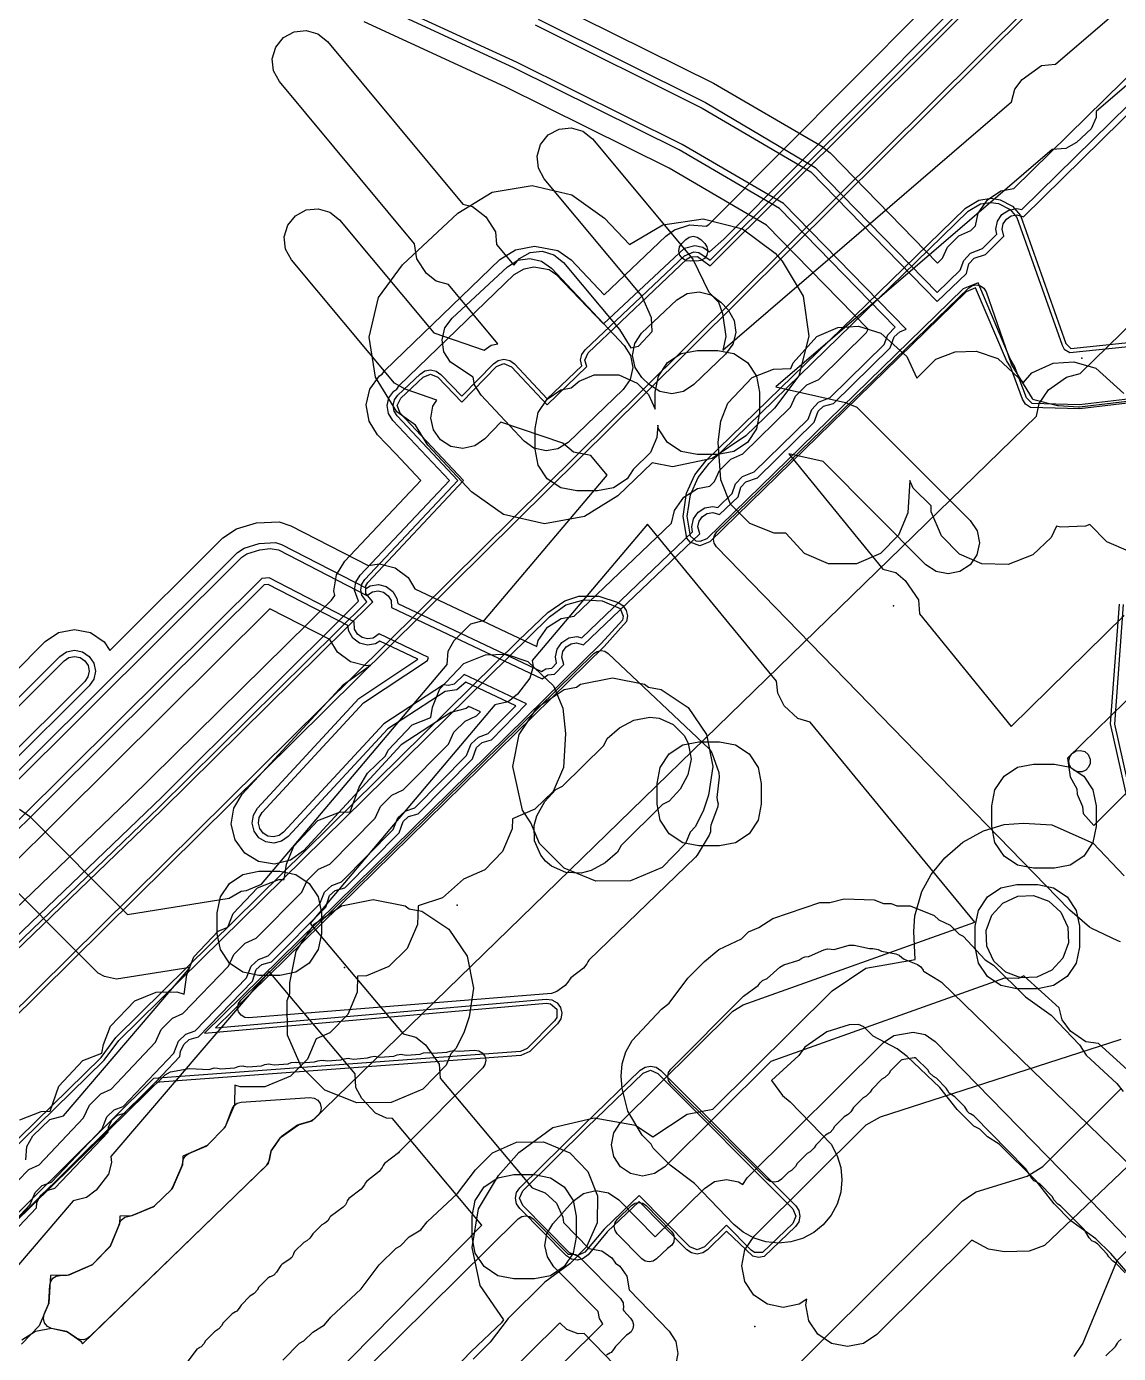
# Model space of a CAD drawing. Header units: metres. Extents: x -2677 to -840, y 169 to 1487.
# Drawn here: x -2473.7 to -2421.4, y 639 to 702.7 of the extents above; entities that cross this region are included whole.
import ezdxf

# ---------------------------------------------------------------- set-up
doc = ezdxf.new("R2010")
doc.units = ezdxf.units.M
for name, color, linetype in [('AI_GREENING_ALLOWED_ZONE', 4, 'Continuous'), ('AI_GREENING_EXCLUSIONS', 1, 'Continuous'), ('AI_GREENING_LAWN', 82, 'Continuous'), ('AI_GREENING_REJECTED', 6, 'Continuous')]:
    doc.layers.add(name, color=color, linetype=linetype)

msp = doc.modelspace()

# ---------------------------------------------------------------- linework, layer by layer
at = {"layer": 'AI_GREENING_ALLOWED_ZONE'}
for points in [[(-2423.506, 667.044), (-2423.639, 667.165), (-2423.721, 667.325), (-2423.741, 667.505), (-2423.696, 667.679), (-2423.592, 667.826), (-2423.571, 667.847), (-2423.392, 667.959), (-2423.183, 667.988), (-2422.98, 667.927), (-2422.821, 667.789), (-2422.733, 667.597), (-2422.724, 667.558), (-2422.72, 667.364), (-2422.79, 667.183), (-2422.924, 667.042), (-2423.101, 666.963), (-2423.294, 666.957), (-2423.476, 667.025), (-2423.506, 667.044)], [(-2472.541, 640.246), (-2472.738, 640.338), (-2472.878, 640.504), (-2472.934, 640.714), (-2472.895, 640.928), (-2472.694, 641.408), (-2472.675, 641.49), (-2472.627, 642.316), (-2472.582, 642.496), (-2472.475, 642.648), (-2472.319, 642.749), (-2472.138, 642.787), (-2471.793, 642.794), (-2471.7, 642.814), (-2470.639, 643.274), (-2470.56, 643.328), (-2469.772, 644.136), (-2469.721, 644.214), (-2469.303, 645.213), (-2469.295, 645.246), (-2469.202, 645.444), (-2469.034, 645.583), (-2468.822, 645.637), (-2468.76, 645.638), (-2468.672, 645.658), (-2467.675, 646.075), (-2467.597, 646.126), (-2466.789, 646.914), (-2466.735, 646.993), (-2466.274, 648.056), (-2466.254, 648.145), (-2466.252, 648.199), (-2466.21, 648.381), (-2466.105, 648.534), (-2465.95, 648.639), (-2465.124, 648.995), (-2465.045, 649.049), (-2464.259, 649.855), (-2464.206, 649.938), (-2463.883, 650.776), (-2463.783, 650.935), (-2463.633, 651.047), (-2463.451, 651.095), (-2460.145, 651.327), (-2459.945, 651.301), (-2459.772, 651.197), (-2459.654, 651.033), (-2459.61, 650.837), (-2459.647, 650.638), (-2459.76, 650.471), (-2459.943, 650.292), (-2460.158, 650.168), (-2460.661, 650.027), (-2460.737, 649.991), (-2461.53, 649.434), (-2461.592, 649.372), (-2461.982, 648.806), (-2462.02, 648.718), (-2462.108, 648.307), (-2462.249, 648.053), (-2470.715, 639.832), (-2470.857, 639.735), (-2471.023, 639.692), (-2471.193, 639.708), (-2471.349, 639.78), (-2471.739, 640.052), (-2471.827, 640.09), (-2472.541, 640.246)]]:
    msp.add_lwpolyline(points, close=True, dxfattribs=at)
at = {"layer": 'AI_GREENING_EXCLUSIONS'}
for points in [[(-2323.438, 805.27), (-2444.303, 685.169), (-2479.305, 650.527), (-2479.63, 650.389), (-2490.819, 639.404), (-2503.252, 627.125), (-2507.692, 622.565), (-2528.797, 601.98), (-2530.636, 599.978), (-2532.108, 598.239), (-2532.793, 597.301), (-2534.473, 594.125), (-2535.376, 591.915)], [(-2323.297, 805.128), (-2444.162, 685.027), (-2479.164, 650.385), (-2479.529, 650.209), (-2490.678, 639.262), (-2503.11, 626.984), (-2507.552, 622.422), (-2528.654, 601.84), (-2530.486, 599.846), (-2531.951, 598.115), (-2532.623, 597.195), (-2534.292, 594.04), (-2535.187, 591.848)], [(-2480.454, 652.405), (-2467.247, 665.118), (-2457.133, 675.122), (-2457.469, 675.513), (-2457.474, 675.887), (-2457.372, 676.048), (-2452.776, 680.942), (-2455.82, 684.174), (-2455.956, 684.537), (-2455.792, 684.888), (-2454.72, 685.907), (-2454.364, 686.047), (-2454.013, 685.895), (-2452.864, 684.707), (-2451.204, 686.408), (-2450.841, 686.559), (-2450.481, 686.401), (-2448.771, 684.574), (-2446.858, 686.413), (-2446.963, 686.723), (-2446.806, 687.072), (-2442.047, 691.584), (-2441.898, 691.681), (-2441.547, 691.696), (-2440.941, 691.25), (-2394.458, 737.566)], [(-2480.45, 652.687), (-2467.387, 665.261), (-2457.416, 675.123), (-2457.654, 675.436), (-2457.708, 675.697), (-2457.66, 675.96), (-2457.518, 676.185), (-2453.051, 680.941), (-2455.966, 684.037), (-2456.112, 684.272), (-2456.156, 684.545), (-2456.09, 684.813), (-2455.926, 685.036), (-2454.859, 686.051), (-2454.629, 686.199), (-2454.36, 686.247), (-2454.094, 686.189), (-2453.869, 686.034), (-2452.864, 684.994), (-2451.347, 686.548), (-2451.114, 686.706), (-2450.839, 686.759), (-2450.564, 686.7), (-2450.335, 686.537), (-2448.764, 684.858), (-2447.111, 686.447), (-2447.163, 686.729), (-2447.102, 686.995), (-2446.943, 687.217), (-2442.185, 691.729), (-2441.732, 691.92), (-2441.485, 691.886), (-2440.955, 691.519), (-2394.599, 737.708)], [(-2480.183, 654.698), (-2468.83, 665.608), (-2459.118, 675.198), (-2458.957, 675.428), (-2459.007, 675.643), (-2458.879, 676.413), (-2458.466, 677.075), (-2454.835, 680.94), (-2456.049, 682.229), (-2456.901, 683.134), (-2457.314, 683.795), (-2457.443, 684.565), (-2457.268, 685.325), (-2456.815, 685.961), (-2456.677, 686.047), (-2456.562, 686.213), (-2451.043, 691.543), (-2450.294, 692.012), (-2449.37, 692.195), (-2448.26, 691.986), (-2447.622, 691.537), (-2446.032, 689.845), (-2443.08, 692.672), (-2442.665, 692.974), (-2441.921, 693.209), (-2441.147, 693.142), (-2441.005, 693.236), (-2420.376, 713.977)], [(-2480.227, 653.317), (-2467.254, 665.744), (-2457.816, 675.15), (-2458.008, 675.675), (-2457.943, 676.06), (-2457.737, 676.391), (-2453.457, 680.935), (-2456.172, 683.819), (-2456.379, 684.15), (-2456.444, 684.535), (-2456.356, 684.915), (-2456.13, 685.233), (-2455.986, 685.323), (-2455.868, 685.493), (-2450.349, 690.823), (-2449.874, 691.104), (-2449.411, 691.196), (-2448.665, 691.072), (-2448.346, 690.848), (-2446.069, 688.457), (-2442.184, 692.098), (-2441.677, 692.221), (-2441.296, 692.135), (-2440.977, 691.921), (-2440.298, 692.529), (-2419.667, 713.272)], [(-2474.089, 665.159), (-2473.603, 664.833), (-2468.907, 660.113), (-2464.016, 660.899), (-2463.441, 661.233), (-2463.195, 661.254), (-2462.478, 661.561), (-2453.566, 672.115), (-2453.515, 672.749), (-2453.232, 673.261), (-2452.427, 674.063), (-2451.777, 674.235), (-2445.895, 681.199), (-2446.665, 682.135), (-2447.51, 682.3), (-2448.019, 682.727), (-2450.987, 683.745), (-2451.765, 682.933), (-2452.245, 682.598), (-2452.816, 682.471), (-2453.393, 682.573), (-2453.886, 682.888), (-2454.221, 683.368), (-2454.348, 683.939), (-2454.246, 684.516), (-2454.064, 684.8), (-2455.579, 685.319), (-2456.085, 685.613), (-2461.04, 691.533), (-2461.32, 692.047), (-2461.381, 692.629), (-2461.216, 693.19), (-2460.848, 693.645), (-2460.334, 693.925), (-2459.752, 693.987), (-2459.19, 693.821), (-2458.735, 693.453), (-2454.209, 688.021), (-2451.793, 687.192), (-2451.449, 687.432), (-2451.131, 687.503), (-2453.497, 690.342), (-2454.092, 690.504), (-2454.548, 690.872), (-2455.018, 691.576), (-2455.129, 692.302), (-2461.614, 700.085), (-2461.894, 700.599), (-2461.955, 701.181), (-2461.79, 701.742), (-2461.422, 702.197), (-2460.908, 702.477), (-2460.326, 702.539), (-2459.764, 702.373), (-2459.309, 702.005), (-2452.81, 694.204), (-2452.347, 694.09), (-2451.71, 693.604), (-2451.252, 692.877), (-2451.198, 692.27), (-2450.365, 691.27), (-2450.098, 691.6), (-2449.584, 691.88), (-2449.002, 691.942), (-2448.44, 691.776), (-2447.985, 691.408), (-2445.296, 688.181), (-2444.748, 687.313), (-2444.39, 687.383), (-2443.723, 688.085), (-2443.76, 688.755), (-2444.225, 689.8), (-2448.904, 695.417), (-2449.184, 695.931), (-2449.246, 696.513), (-2449.08, 697.075), (-2448.712, 697.53), (-2448.198, 697.809), (-2447.616, 697.871), (-2447.055, 697.705), (-2446.599, 697.337), (-2441.786, 691.561), (-2441.018, 689.974), (-2440.548, 689.503), (-2440.351, 688.952), (-2440.197, 687.847), (-2440.342, 687.199), (-2426.484, 699.112), (-2426.334, 699.729), (-2425.973, 700.19), (-2425.05, 700.854), (-2424.381, 700.92), (-2412.203, 711.389)], [(-2407.871, 711.157), (-2422.424, 698.646), (-2422.432, 698.357), (-2422.672, 697.823), (-2423.371, 697.164), (-2423.881, 696.876), (-2424.54, 696.827), (-2437.797, 685.43), (-2434.454, 684.692), (-2433.918, 684.457), (-2428.47, 679.016), (-2428.146, 678.528), (-2428.034, 677.954), (-2428.149, 677.38), (-2428.476, 676.894), (-2428.963, 676.57), (-2429.537, 676.458), (-2430.111, 676.573), (-2430.597, 676.9), (-2435.53, 681.857), (-2437.166, 682.218), (-2432.658, 676.685), (-2432.045, 676.518), (-2431.594, 676.145), (-2430.954, 675.205), (-2430.906, 674.535), (-2426.511, 669.139), (-2421.091, 674.461)], [(-2449.205, 703.076), (-2441.174, 699.078), (-2435.908, 695.967), (-2430.051, 689.963), (-2428.949, 691.041), (-2428.779, 691.504), (-2428.455, 691.854), (-2427.889, 692.078), (-2427.199, 692.757), (-2427.246, 693), (-2427.166, 693.382), (-2426.947, 693.704), (-2426.621, 693.918), (-2426.238, 693.991), (-2425.994, 693.941), (-2414.05, 705.692)], [(-2448.76, 703.971), (-2440.787, 700.005), (-2435.617, 696.997), (-2435.192, 696.665), (-2430.035, 691.379), (-2429.796, 691.613), (-2429.554, 692.143), (-2429.014, 692.683), (-2428.437, 692.945), (-2428.213, 693.164), (-2428.087, 693.772), (-2427.648, 694.417), (-2426.996, 694.845), (-2426.381, 694.962), (-2415.065, 706.096)], [(-2449.339, 702.807), (-2441.325, 698.819), (-2436.123, 695.757), (-2430.056, 689.539), (-2428.655, 690.882), (-2428.53, 691.337), (-2428.287, 691.605), (-2427.734, 691.784), (-2426.857, 692.672), (-2426.946, 692.997), (-2426.89, 693.265), (-2426.737, 693.49), (-2426.508, 693.64), (-2426.24, 693.691), (-2425.915, 693.597), (-2413.708, 705.608)], [(-2474.709, 666.006), (-2463.409, 677.266), (-2463.182, 677.418), (-2462.551, 677.618), (-2462.061, 677.68), (-2461.652, 677.608), (-2457.413, 675.424), (-2457.151, 675.601), (-2456.881, 675.641), (-2456.616, 675.574), (-2456.397, 675.412), (-2456.257, 675.177), (-2456.234, 674.84), (-2449.007, 671.415), (-2448.731, 671.611), (-2448.417, 671.64), (-2447.967, 672.112), (-2448.067, 672.465), (-2448.008, 672.731), (-2447.852, 672.955), (-2447.621, 673.102), (-2447.352, 673.149), (-2447.029, 673.05), (-2441.45, 678.387), (-2441.534, 678.715), (-2441.475, 678.981), (-2441.319, 679.205), (-2441.088, 679.352), (-2440.819, 679.399), (-2440.502, 679.305), (-2439.601, 680.159), (-2439.476, 680.614), (-2439.233, 680.882), (-2438.679, 681.061), (-2435.952, 683.733), (-2435.773, 684.267), (-2435.505, 684.51), (-2435.031, 684.636), (-2432.304, 687.307), (-2432.125, 687.842), (-2431.856, 688.084), (-2431.546, 688.202), (-2437.431, 694.234), (-2442.295, 697.069), (-2450.212, 701.008), (-2456.996, 704.135)], [(-2474.577, 666.561), (-2463.621, 677.479), (-2463.296, 677.695), (-2462.589, 677.916), (-2461.799, 677.971), (-2461.515, 677.875), (-2457.437, 675.773), (-2457.252, 675.884), (-2456.866, 675.941), (-2456.488, 675.846), (-2456.174, 675.613), (-2455.974, 675.278), (-2455.938, 675.032), (-2449.046, 671.766), (-2448.832, 671.894), (-2448.55, 671.935), (-2448.316, 672.18), (-2448.367, 672.471), (-2448.283, 672.852), (-2448.059, 673.172), (-2447.73, 673.381), (-2447.346, 673.449), (-2447.102, 673.395), (-2441.791, 678.476), (-2441.834, 678.721), (-2441.75, 679.102), (-2441.526, 679.422), (-2441.197, 679.631), (-2440.813, 679.699), (-2440.581, 679.648), (-2439.895, 680.318), (-2439.724, 680.781), (-2439.401, 681.131), (-2438.835, 681.355), (-2436.246, 683.892), (-2436.076, 684.356), (-2435.752, 684.705), (-2435.186, 684.93), (-2432.598, 687.467), (-2432.427, 687.93), (-2432.066, 688.305), (-2437.617, 693.996), (-2442.437, 696.805), (-2450.342, 700.737), (-2457.122, 703.863)], [(-2477.434, 668.592), (-2472.853, 673.208), (-2472.203, 673.64), (-2471.437, 673.791), (-2470.672, 673.637), (-2470.024, 673.202), (-2469.747, 672.786), (-2464.327, 678.187), (-2463.677, 678.62), (-2462.716, 678.908), (-2461.626, 678.956), (-2461.057, 678.764), (-2457.361, 676.859), (-2456.816, 676.939), (-2456.059, 676.749), (-2455.433, 676.284), (-2455.112, 675.747), (-2449.26, 672.974), (-2449.198, 673.255), (-2448.75, 673.894), (-2448.092, 674.314), (-2447.475, 674.422), (-2442.801, 678.894), (-2442.665, 679.505), (-2442.217, 680.144), (-2441.559, 680.564), (-2440.969, 680.667), (-2440.742, 680.89), (-2440.5, 681.42), (-2439.96, 681.96), (-2439.382, 682.222), (-2437.093, 684.464), (-2436.851, 684.994), (-2436.311, 685.534), (-2435.734, 685.796), (-2433.445, 688.039), (-2433.372, 688.212), (-2438.238, 693.2), (-2442.912, 695.925), (-2450.774, 699.836), (-2457.54, 702.955)], [(-2473.967, 639.688), (-2473.31, 640.109), (-2472.541, 640.247), (-2471.779, 640.08), (-2471.139, 639.634), (-2471.054, 639.502), (-2462.14, 648.158), (-2462.01, 648.766), (-2461.567, 649.408), (-2460.702, 650.015), (-2460.035, 650.202), (-2425.289, 684.033), (-2425.16, 684.641), (-2424.719, 685.285), (-2423.856, 685.894), (-2423.189, 686.083), (-2406.761, 702.123)], [(-2419.978, 684.759), (-2423.209, 684.381), (-2425.586, 684.449), (-2425.586, 684.449), (-2425.814, 684.607), (-2425.962, 684.841), (-2426.53, 686.357), (-2426.735, 686.699), (-2428.214, 690.189), (-2428.673, 689.989), (-2440.968, 678.004), (-2441.435, 677.805), (-2441.913, 677.975), (-2442.074, 678.177), (-2442.244, 679.208), (-2442.08, 680.333), (-2441.681, 681.205), (-2441.132, 681.894), (-2428.704, 694.008), (-2428.054, 694.401), (-2427.465, 694.487), (-2427.042, 694.42), (-2426.447, 694.108), (-2426.058, 693.657), (-2423.883, 687.518), (-2423.647, 687.278), (-2420.277, 687.636)], [(-2419.97, 684.961), (-2423.232, 684.58), (-2425.507, 684.632), (-2425.775, 684.912), (-2425.775, 684.912), (-2426.345, 686.435), (-2426.551, 686.777), (-2428.096, 690.424), (-2428.805, 690.139), (-2441.107, 678.147), (-2441.441, 678.005), (-2441.623, 678.034), (-2441.898, 678.271), (-2442.045, 679.231), (-2441.896, 680.255), (-2441.524, 681.081), (-2440.992, 681.751), (-2428.564, 693.865), (-2427.977, 694.216), (-2427.486, 694.288), (-2427.112, 694.233), (-2426.561, 693.944), (-2426.237, 693.568), (-2424.066, 687.436), (-2423.964, 687.25), (-2423.693, 687.08), (-2420.251, 687.438)], [(-2420.764, 677.499), (-2421.911, 677.995), (-2422.737, 678.83), (-2422.949, 678.749), (-2424.136, 678.698), (-2424.332, 678.753), (-2424.585, 678.21), (-2425.473, 677.367), (-2426.644, 676.912), (-2427.913, 676.945), (-2428.99, 677.412), (-2429.856, 678.279), (-2430.34, 679.435), (-2430.352, 679.732), (-2431.203, 680.569), (-2431.375, 680.939), (-2431.465, 679.395), (-2431.918, 678.311), (-2432.773, 677.434), (-2433.924, 676.936), (-2435.274, 676.936), (-2436.425, 677.434), (-2437.322, 678.411), (-2437.88, 678.411), (-2439.045, 678.881), (-2439.967, 679.803), (-2440.437, 680.968), (-2440.565, 682.787), (-2440.435, 683.785), (-2440.096, 684.66), (-2438.936, 685.882), (-2437.906, 686.289), (-2437.077, 686.311), (-2437.077, 686.311), (-2436.962, 686.593), (-2435.837, 687.848), (-2434.82, 688.285), (-2433.826, 688.341), (-2432.767, 688.019), (-2431.509, 686.897), (-2431.037, 685.851), (-2430.118, 686.772), (-2429.187, 687.122), (-2428.193, 687.149), (-2427.143, 686.797), (-2425.923, 685.642), (-2425.51, 686.116), (-2424.498, 686.567), (-2423.506, 686.636), (-2422.442, 686.329), (-2421.1, 685.116)], [(-2419.871, 651.687), (-2422.321, 653.914), (-2422.933, 653.993), (-2423.664, 654.503), (-2424.067, 655.061), (-2424.208, 655.63), (-2425.896, 657.164), (-2426.169, 657.043), (-2426.834, 657.059), (-2438.038, 653.061), (-2443.13, 647.994), (-2443.617, 647.67), (-2444.192, 647.557), (-2444.765, 647.673), (-2445.251, 647.999), (-2445.575, 648.487), (-2445.688, 649.061), (-2445.572, 649.635), (-2445.246, 650.12), (-2439.864, 655.473), (-2439.362, 655.774), (-2428.248, 659.74), (-2436.146, 669.344), (-2436.74, 669.51), (-2437.39, 670.12), (-2437.708, 670.73), (-2437.766, 671.314), (-2443.958, 678.844), (-2449.483, 672.3), (-2449.446, 672.014), (-2449.597, 671.449), (-2450.183, 670.686), (-2450.641, 670.321), (-2451.284, 670.168), (-2460.136, 659.685), (-2455.677, 654.374), (-2455.062, 654.217), (-2454.605, 653.85), (-2453.952, 652.92), (-2453.894, 652.25), (-2449.481, 646.994), (-2448.866, 646.753), (-2448.327, 646.258), (-2448.011, 645.582), (-2447.978, 645.328), (-2446.766, 644.079), (-2446.141, 643.966), (-2445.659, 643.634), (-2445.494, 643.377), (-2445.273, 643.234), (-2444.941, 642.753), (-2444.835, 642.089), (-2442.914, 640.109), (-2442.596, 639.617), (-2442.491, 639.042), (-2442.613, 638.47)], [(-2418.995, 672.315), (-2423.804, 667.62), (-2423.68, 666.72), (-2423.359, 666.137), (-2423.344, 665.89), (-2423.078, 665.289), (-2423.045, 664.952), (-2422.539, 664.379), (-2408.359, 678.621)], [(-2475.822, 643.339), (-2473.268, 646.034), (-2473.248, 646.27), (-2473.089, 646.602), (-2472.82, 646.845), (-2472.38, 646.971), (-2469.825, 649.666), (-2469.806, 649.902), (-2469.646, 650.234), (-2469.378, 650.477), (-2468.938, 650.603), (-2466.383, 653.298), (-2466.363, 653.534), (-2466.204, 653.866), (-2465.935, 654.109), (-2465.496, 654.234), (-2462.903, 656.914), (-2462.724, 657.462), (-2462.456, 657.705), (-2461.996, 657.83), (-2459.382, 660.469), (-2459.203, 661.018), (-2458.935, 661.261), (-2458.475, 661.386), (-2455.862, 664.025), (-2455.683, 664.574), (-2455.414, 664.816), (-2454.954, 664.942), (-2452.341, 667.581), (-2452.162, 668.13), (-2451.893, 668.372), (-2451.433, 668.498), (-2449.764, 670.225), (-2452.744, 671.637), (-2453.23, 671.166), (-2453.494, 671.096), (-2453.736, 671.128), (-2456.609, 669.258), (-2461.409, 664.055), (-2461.63, 663.894), (-2461.895, 663.83), (-2462.165, 663.872), (-2462.398, 664.015), (-2462.559, 664.236), (-2462.623, 664.501), (-2462.58, 664.771), (-2462.438, 665.004), (-2457.579, 670.271), (-2454.5, 672.302), (-2454.457, 672.449), (-2456.833, 673.575), (-2457.109, 673.379), (-2457.379, 673.339), (-2457.644, 673.406), (-2457.863, 673.568), (-2458.003, 673.803), (-2458.021, 674.162), (-2462.1, 676.264), (-2462.46, 676.235), (-2485.672, 653.175)], [(-2475.987, 643.63), (-2473.562, 646.186), (-2473.337, 646.77), (-2472.988, 647.094), (-2472.545, 647.262), (-2470.119, 649.818), (-2469.895, 650.402), (-2469.545, 650.726), (-2469.102, 650.894), (-2466.677, 653.45), (-2466.453, 654.034), (-2466.103, 654.358), (-2465.66, 654.525), (-2463.197, 657.07), (-2462.973, 657.63), (-2462.623, 657.953), (-2462.154, 658.124), (-2459.676, 660.626), (-2459.452, 661.186), (-2459.103, 661.509), (-2458.633, 661.68), (-2456.156, 664.182), (-2455.931, 664.742), (-2455.582, 665.065), (-2455.112, 665.236), (-2452.635, 667.738), (-2452.411, 668.297), (-2452.061, 668.621), (-2451.592, 668.792), (-2450.269, 670.132), (-2452.668, 671.269), (-2453.098, 670.896), (-2453.658, 670.821), (-2456.414, 669.027), (-2461.188, 663.851), (-2461.504, 663.622), (-2461.883, 663.53), (-2462.268, 663.591), (-2462.601, 663.794), (-2462.831, 664.11), (-2462.922, 664.489), (-2462.862, 664.874), (-2462.658, 665.207), (-2457.8, 670.475), (-2454.965, 672.357), (-2456.794, 673.224), (-2457.008, 673.096), (-2457.394, 673.039), (-2457.772, 673.134), (-2458.086, 673.367), (-2458.286, 673.702), (-2458.327, 673.982), (-2462.155, 675.955), (-2462.34, 675.932), (-2485.46, 652.963)], [(-2510.355, 613.878), (-2470.166, 653.245), (-2469.457, 654.199), (-2450.119, 673.273), (-2448.729, 674.605), (-2448.729, 674.605), (-2447.927, 675.163), (-2447.24, 675.382), (-2446.288, 675.396), (-2445.363, 675.082), (-2445.13, 674.934), (-2444.973, 674.707), (-2444.915, 674.437), (-2444.966, 674.166), (-2446.04, 672.97), (-2464.675, 654.668), (-2448.818, 656.053), (-2448.537, 656.019), (-2448.293, 655.876), (-2448.125, 655.649), (-2448.061, 655.373), (-2448.111, 655.095), (-2448.267, 654.859), (-2449.592, 653.541), (-2450.036, 653.339), (-2467.569, 652.04), (-2493.459, 626.369)], [(-2510.216, 613.734), (-2470.014, 653.113), (-2469.317, 654.056), (-2448.656, 674.404), (-2448.656, 674.404), (-2447.867, 674.973), (-2447.014, 675.215), (-2446.126, 675.162), (-2445.269, 674.79), (-2445.115, 674.435), (-2445.152, 674.241), (-2446.181, 673.113), (-2465.21, 654.42), (-2448.802, 655.854), (-2448.601, 655.829), (-2448.306, 655.565), (-2448.296, 655.169), (-2448.408, 655.001), (-2449.733, 653.683), (-2450.05, 653.539), (-2467.658, 652.234), (-2493.655, 626.45)], [(-2474.166, 647.329), (-2473.626, 647.869), (-2473.133, 648.096), (-2471.003, 650.343), (-2470.724, 650.961), (-2470.184, 651.501), (-2469.691, 651.728), (-2467.561, 653.975), (-2467.282, 654.593), (-2466.742, 655.133), (-2466.248, 655.36), (-2464.059, 657.624), (-2463.802, 658.189), (-2463.262, 658.729), (-2462.72, 658.976), (-2460.538, 661.18), (-2460.281, 661.745), (-2459.741, 662.285), (-2459.199, 662.532), (-2457.017, 664.736), (-2456.76, 665.301), (-2456.22, 665.841), (-2455.678, 666.088), (-2453.496, 668.292), (-2453.24, 668.856), (-2452.699, 669.397), (-2452.158, 669.644), (-2451.971, 669.832), (-2452.529, 670.097), (-2452.658, 669.998), (-2453.385, 669.806), (-2455.764, 668.257), (-2460.453, 663.173), (-2461.084, 662.714), (-2461.843, 662.531), (-2462.614, 662.652), (-2463.279, 663.059), (-2463.739, 663.69), (-2463.922, 664.449), (-2463.8, 665.22), (-2463.393, 665.885), (-2458.535, 671.153), (-2457.237, 672.071), (-2457.444, 672.041), (-2458.201, 672.231), (-2458.827, 672.696), (-2459.189, 673.301), (-2462.072, 674.787), (-2484.754, 652.254)], [(-2419.302, 658.367), (-2421.737, 669.255), (-2421.314, 675.009)], [(-2419.102, 658.401), (-2421.538, 669.24), (-2421.115, 674.995)], [(-2476.605, 668.033), (-2472.147, 672.499), (-2471.822, 672.715), (-2471.439, 672.791), (-2471.057, 672.714), (-2470.733, 672.497), (-2470.517, 672.172), (-2470.442, 671.789), (-2470.518, 671.406), (-2470.736, 671.082), (-2474.691, 667.143)], [(-2474.07, 650.249), (-2473.04, 650.656), (-2472.603, 650.668), (-2472.2, 651.872), (-2471.04, 653.094), (-2470.13, 653.456), (-2470.054, 653.873), (-2469.715, 654.748), (-2468.555, 655.97), (-2467.525, 656.377), (-2466.531, 656.404), (-2466.181, 656.293), (-2466.055, 657.208), (-2465.716, 658.083), (-2464.556, 659.305), (-2464.086, 659.501), (-2463.825, 660.16), (-2462.665, 661.382), (-2461.635, 661.789), (-2461.382, 661.796), (-2461.265, 662.521), (-2460.926, 663.396), (-2459.766, 664.618), (-2458.736, 665.025), (-2458.219, 665.039), (-2457.792, 666.222), (-2457.384, 666.886), (-2456.516, 667.722), (-2456.396, 667.99), (-2455.236, 669.212), (-2454.348, 669.566), (-2454.261, 670.066), (-2453.922, 670.941), (-2452.762, 672.163), (-2451.732, 672.57), (-2450.738, 672.597), (-2449.688, 672.245), (-2448.464, 671.086), (-2448.017, 670.011), (-2447.884, 668.794), (-2447.978, 667.168), (-2448.476, 666.017), (-2449.353, 665.162), (-2450.435, 664.709), (-2450.452, 664.217), (-2450.905, 663.133), (-2451.76, 662.256), (-2452.779, 661.813), (-2453.786, 660.908), (-2454.962, 660.518), (-2454.982, 659.623), (-2455.48, 658.472), (-2456.357, 657.617), (-2457.441, 657.164), (-2457.864, 657.147), (-2457.881, 656.387), (-2458.334, 655.303), (-2459.189, 654.426), (-2459.845, 654.135), (-2460.27, 653.159), (-2461.08, 652.349), (-2462.312, 651.834), (-2463.5, 651.834), (-2463.745, 651.919), (-2463.771, 650.975), (-2464.224, 649.891), (-2465.079, 649.014), (-2466.239, 648.514), (-2466.256, 648.099), (-2466.754, 646.948), (-2467.631, 646.093), (-2468.715, 645.64), (-2469.269, 645.623), (-2469.286, 645.254), (-2469.739, 644.17), (-2470.594, 643.293), (-2471.745, 642.795), (-2472.6, 642.778), (-2472.678, 641.448), (-2473.131, 640.364), (-2473.986, 639.487)], [(-2476.356, 667.866), (-2471.935, 672.287), (-2471.708, 672.438), (-2471.44, 672.491), (-2471.172, 672.437), (-2470.946, 672.285), (-2470.794, 672.057), (-2470.742, 671.789), (-2470.795, 671.522), (-2470.948, 671.295), (-2475.016, 667.243)], [(-2457.026, 634.345), (-2452.405, 639.135), (-2450.918, 640.544), (-2450.843, 640.656), (-2451.974, 642.303), (-2452.371, 644.132), (-2452.067, 645.98), (-2451.104, 647.586), (-2450.125, 648.684), (-2448.495, 649.892), (-2446.519, 650.354), (-2444.522, 649.992), (-2443.694, 649.44), (-2442.052, 650.527), (-2440.812, 650.767), (-2435.1, 656.451), (-2433.475, 657.531), (-2431.114, 657.944), (-2431.182, 659.299), (-2431.134, 660.04), (-2430.787, 661.21), (-2430.34, 662.033), (-2429.69, 662.823), (-2428.819, 663.587), (-2427.829, 664.123), (-2426.836, 664.424), (-2425.912, 664.489), (-2424.55, 664.406), (-2422.58, 663.539), (-2421.083, 661.963)], [(-2473.78, 648.334), (-2473.726, 648.967), (-2473.439, 649.478), (-2472.629, 650.275), (-2471.978, 650.442), (-2465.891, 657.559), (-2469.432, 657.01), (-2470.005, 657.126), (-2470.307, 657.295), (-2475.73, 662.717)], [(-2420.702, 642.647), (-2421.729, 643.834), (-2422.439, 644.534), (-2423.638, 645.409), (-2424.448, 646.22), (-2425.301, 647.332), (-2427.084, 649.081), (-2427.636, 649.437), (-2428.006, 649.807), (-2428.292, 649.947), (-2429.102, 650.757), (-2429.936, 651.812), (-2431.495, 653.287), (-2431.969, 653.655), (-2433.135, 654.27), (-2433.58, 654.715), (-2433.824, 654.826), (-2434.285, 654.806), (-2435.343, 654.482), (-2436.413, 653.748), (-2436.698, 653.34), (-2438.003, 652.136), (-2437.476, 651.415), (-2437.111, 651.12), (-2435.15, 649.078), (-2434.855, 648.529), (-2434.685, 647.967), (-2434.626, 647.37), (-2434.685, 646.779), (-2434.86, 646.204), (-2435.141, 645.68), (-2435.521, 645.219), (-2435.973, 644.849), (-2436.513, 644.56), (-2437.072, 644.392), (-2437.675, 644.334), (-2438.275, 644.396), (-2438.842, 644.57), (-2439.371, 644.857), (-2439.814, 645.223), (-2441.704, 647.198), (-2442.87, 648.076), (-2443.68, 648.886), (-2443.785, 649.087), (-2444.216, 649.518), (-2444.905, 650.671), (-2445.161, 651.761), (-2445.22, 652.345), (-2445.161, 652.948), (-2444.99, 653.514), (-2444.696, 654.06), (-2443.28, 655.56), (-2442.909, 655.859), (-2442.026, 657.047), (-2441.216, 657.858), (-2440.533, 658.434), (-2439.438, 658.947), (-2439.104, 659.277), (-2439.104, 659.277), (-2438.611, 659.491), (-2437.942, 659.921), (-2435.691, 660.682), (-2435.213, 660.69), (-2434.524, 660.856), (-2433.084, 660.808), (-2432.626, 660.639), (-2432.269, 660.639), (-2431.987, 660.529), (-2431.359, 660.529), (-2430.208, 660.062), (-2429.977, 659.849), (-2429.427, 659.599), (-2428.999, 659.17), (-2428.803, 659.074), (-2427.749, 657.934), (-2427.357, 657.672), (-2425.818, 656.155), (-2424.584, 655.275), (-2423.224, 653.849), (-2422.911, 653.362), (-2421.444, 651.994), (-2421.135, 651.619)], [(-2459.252, 637.733), (-2451.894, 645.203), (-2456.19, 650.32), (-2456.479, 650.331), (-2457.01, 650.577), (-2457.662, 651.285), (-2457.943, 651.798), (-2457.985, 652.457), (-2462.108, 657.368), (-2469.696, 648.494), (-2469.661, 648.207), (-2469.816, 647.643), (-2470.407, 646.884), (-2470.866, 646.522), (-2471.51, 646.373), (-2479.588, 636.928)], [(-2449.936, 636.654), (-2446.102, 640.468), (-2446.259, 640.711), (-2446.322, 641.057), (-2448.441, 643.204), (-2448.753, 643.671), (-2448.872, 644.22), (-2448.781, 644.774), (-2448.492, 645.256), (-2447.513, 646.354), (-2447.024, 646.716), (-2446.431, 646.855), (-2445.832, 646.746), (-2445.325, 646.409), (-2443.579, 644.637), (-2441.219, 646.965), (-2440.732, 647.286), (-2440.159, 647.397), (-2439.587, 647.28), (-2439.384, 647.144), (-2439.168, 647.465), (-2432.631, 653.97), (-2432.144, 654.294), (-2431.214, 654.462), (-2430.64, 654.345), (-2430.155, 654.018), (-2422.124, 645.794), (-2418.869, 642.375)], [(-2419.271, 649.597), (-2424.909, 644.222), (-2425.644, 643.958), (-2426.82, 643.911), (-2427.589, 644.043), (-2428.393, 644.485), (-2432.949, 639.952), (-2433.599, 639.52), (-2434.364, 639.37), (-2435.129, 639.524), (-2435.777, 639.959), (-2436.209, 640.609), (-2436.36, 641.375), (-2436.306, 641.642), (-2436.672, 641.399), (-2437.438, 641.248), (-2438.203, 641.402), (-2438.851, 641.838), (-2439.283, 642.488), (-2439.433, 643.253), (-2439.279, 644.018), (-2438.844, 644.666), (-2433.459, 650.016), (-2432.777, 650.395), (-2421.23, 654.119)], [(-2443.414, 631.854), (-2428.835, 646.361), (-2428.186, 646.793), (-2425.747, 647.544), (-2424.994, 648.009), (-2421.242, 651.748)], [(-2461.452, 638.723), (-2460.641, 639.533), (-2460.434, 639.64), (-2460.008, 640.066), (-2459.454, 640.409), (-2459.152, 640.781), (-2457.698, 642.145), (-2456.828, 643.291), (-2456.018, 644.102), (-2455.81, 644.209), (-2455.384, 644.635), (-2454.83, 644.978), (-2454.528, 645.35), (-2453.075, 646.714), (-2452.204, 647.86), (-2451.394, 648.67), (-2450.231, 649.177), (-2448.946, 649.197), (-2447.686, 648.67), (-2446.822, 647.781), (-2446.349, 646.6), (-2446.369, 645.315), (-2446.876, 644.152), (-2447.686, 643.342), (-2448.874, 642.466), (-2450.636, 640.723), (-2451.5, 639.584), (-2452.31, 638.773)], [(-2418.238, 646.671), (-2421.432, 643.484), (-2423.072, 639.533), (-2423.504, 638.888)], [(-2445.067, 638.02), (-2446.987, 639.998), (-2447.275, 639.989), (-2447.823, 640.196), (-2448.165, 640.517), (-2452.605, 636.107)]]:
    msp.add_lwpolyline(points, dxfattribs=at)
for points in [[(-2456.857, 689.719), (-2455.714, 691.3), (-2453.057, 693.767), (-2451.402, 694.788), (-2449.484, 695.101), (-2447.59, 694.658), (-2446.009, 693.527), (-2444.822, 692.263), (-2443.214, 693.219), (-2441.283, 693.497), (-2439.392, 693.016), (-2437.83, 691.848), (-2437.487, 691.467), (-2436.493, 689.793), (-2436.214, 687.862), (-2436.696, 685.971), (-2437.864, 684.409), (-2439.243, 683.089), (-2440.852, 681.996), (-2442.762, 681.599), (-2443.736, 681.784), (-2445.374, 680.211), (-2446.968, 679.206), (-2448.889, 678.863), (-2450.855, 679.309), (-2452.395, 680.397), (-2454.497, 682.643), (-2455.086, 683.591), (-2455.974, 684.233), (-2456.998, 685.894), (-2457.308, 687.82), (-2456.857, 689.719)], [(-2453.675, 688.261), (-2453.332, 688.735), (-2450.675, 691.203), (-2450.178, 691.509), (-2449.603, 691.603), (-2449.035, 691.47), (-2448.561, 691.131), (-2445.07, 687.414), (-2444.766, 686.933), (-2444.663, 686.357), (-2444.789, 685.786), (-2445.124, 685.306), (-2447.765, 682.767), (-2448.262, 682.458), (-2448.82, 682.362), (-2449.41, 682.496), (-2449.871, 682.823), (-2451.941, 685.034), (-2452.25, 685.531), (-2452.31, 685.894), (-2453.41, 686.615), (-2453.717, 687.114), (-2453.81, 687.691), (-2453.675, 688.261)], [(-2439.709, 688.047), (-2439.854, 687.48), (-2440.204, 687.011), (-2441.736, 685.546), (-2442.22, 685.217), (-2442.792, 685.099), (-2443.368, 685.209), (-2443.856, 685.529), (-2444.218, 685.885), (-2444.547, 686.369), (-2444.666, 686.942), (-2444.557, 687.517), (-2444.236, 688.007), (-2442.55, 689.62), (-2442.047, 689.919), (-2441.468, 690.002), (-2440.901, 689.858), (-2440.432, 689.507), (-2440.091, 689.129), (-2439.793, 688.626), (-2439.709, 688.047)], [(-2442.992, 686.598), (-2442.343, 687.032), (-2441.578, 687.184), (-2440.578, 687.184), (-2439.813, 687.032), (-2439.164, 686.598), (-2438.73, 685.949), (-2438.578, 685.184), (-2438.578, 684.184), (-2438.73, 683.419), (-2439.164, 682.77), (-2439.813, 682.336), (-2440.578, 682.184), (-2441.578, 682.184), (-2442.343, 682.336), (-2442.992, 682.77), (-2443.426, 683.419), (-2443.462, 683.599), (-2443.501, 683.004), (-2443.803, 682.281), (-2444.639, 681.463), (-2444.933, 681.023), (-2445.582, 680.589), (-2446.347, 680.437), (-2447.347, 680.437), (-2448.112, 680.589), (-2448.761, 681.023), (-2449.195, 681.672), (-2449.347, 682.437), (-2449.347, 683.437), (-2449.195, 684.202), (-2448.761, 684.851), (-2448.112, 685.285), (-2447.616, 685.383), (-2447.235, 685.713), (-2446.512, 686.015), (-2445.332, 686.015), (-2444.45, 685.606), (-2443.91, 685.066), (-2443.578, 684.369), (-2443.578, 685.184), (-2443.426, 685.949), (-2442.992, 686.598)], [(-2445.629, 671.466), (-2444.098, 671.162), (-2443.899, 671.028), (-2443.296, 670.909), (-2441.999, 670.041), (-2441.131, 668.744), (-2440.827, 667.213), (-2441.034, 665.842), (-2441.26, 665.117), (-2441.653, 664.327), (-2441.905, 664.057), (-2442.132, 663.513), (-2443.255, 662.369), (-2444.764, 661.722), (-2446.425, 661.706), (-2447.947, 662.326), (-2449.134, 663.513), (-2449.553, 664.515), (-2449.956, 665.117), (-2450.417, 667.213), (-2450.113, 668.744), (-2449.245, 670.041), (-2447.948, 670.909), (-2447.365, 671.024), (-2447.16, 671.162), (-2445.629, 671.466)], [(-2449.368, 663.643), (-2449.39, 664.386), (-2449.256, 664.853), (-2448.878, 665.532), (-2448.359, 666.115), (-2448.031, 666.273), (-2447.037, 667.251), (-2446.047, 668.229), (-2445.885, 668.554), (-2445.296, 669.065), (-2444.609, 669.436), (-2443.843, 669.584), (-2443.399, 669.531), (-2442.719, 669.23), (-2442.196, 668.702), (-2442.002, 668.338), (-2441.855, 667.572), (-2442.011, 666.808), (-2442.389, 666.129), (-2442.907, 665.545), (-2443.235, 665.385), (-2445.223, 663.424), (-2445.386, 663.1), (-2445.977, 662.59), (-2446.664, 662.22), (-2447.132, 662.094), (-2447.874, 662.127), (-2448.554, 662.429), (-2448.84, 662.671), (-2449.076, 662.959), (-2449.368, 663.643)], [(-2449.368, 663.643), (-2449.39, 664.386), (-2449.256, 664.853), (-2448.878, 665.532), (-2448.359, 666.115), (-2448.031, 666.273), (-2447.037, 667.251), (-2446.047, 668.229), (-2445.885, 668.554), (-2445.296, 669.065), (-2444.609, 669.436), (-2443.843, 669.584), (-2443.399, 669.531), (-2442.719, 669.23), (-2442.196, 668.702), (-2442.002, 668.338), (-2441.855, 667.572), (-2442.011, 666.808), (-2442.389, 666.129), (-2442.907, 665.545), (-2443.235, 665.385), (-2445.223, 663.424), (-2445.386, 663.1), (-2445.977, 662.59), (-2446.664, 662.22), (-2447.132, 662.094), (-2447.874, 662.127), (-2448.554, 662.429), (-2448.84, 662.671), (-2449.076, 662.959), (-2449.368, 663.643)], [(-2439.081, 663.988), (-2439.73, 663.554), (-2440.495, 663.402), (-2441.495, 663.402), (-2442.26, 663.554), (-2442.909, 663.988), (-2443.343, 664.637), (-2443.495, 665.402), (-2443.495, 666.402), (-2443.343, 667.167), (-2442.909, 667.816), (-2442.26, 668.25), (-2441.495, 668.402), (-2440.495, 668.402), (-2439.73, 668.25), (-2439.081, 667.816), (-2438.647, 667.167), (-2438.495, 666.402), (-2438.495, 665.402), (-2438.647, 664.637), (-2439.081, 663.988)], [(-2423.67, 662.481), (-2424.435, 662.329), (-2425.435, 662.329), (-2426.2, 662.481), (-2426.849, 662.915), (-2427.283, 663.564), (-2427.435, 664.329), (-2427.435, 665.329), (-2427.283, 666.094), (-2426.849, 666.743), (-2426.2, 667.177), (-2425.435, 667.329), (-2424.435, 667.329), (-2423.67, 667.177), (-2423.021, 666.743), (-2422.587, 666.094), (-2422.435, 665.329), (-2422.435, 664.329), (-2422.587, 663.564), (-2423.021, 662.915), (-2423.67, 662.481)], [(-2460.183, 657.774), (-2460.832, 657.34), (-2461.597, 657.188), (-2462.597, 657.188), (-2463.362, 657.34), (-2464.011, 657.774), (-2464.445, 658.423), (-2464.597, 659.188), (-2464.597, 660.188), (-2464.445, 660.953), (-2464.011, 661.602), (-2463.362, 662.036), (-2462.597, 662.188), (-2461.597, 662.188), (-2460.832, 662.036), (-2460.183, 661.602), (-2459.749, 660.953), (-2459.597, 660.188), (-2459.597, 659.188), (-2459.749, 658.423), (-2460.183, 657.774)], [(-2423.82, 657.13), (-2424.469, 656.696), (-2425.234, 656.544), (-2426.234, 656.544), (-2426.999, 656.696), (-2427.648, 657.13), (-2428.082, 657.779), (-2428.234, 658.544), (-2428.234, 659.544), (-2428.082, 660.309), (-2427.648, 660.958), (-2426.999, 661.392), (-2426.234, 661.544), (-2425.234, 661.544), (-2424.469, 661.392), (-2423.82, 660.958), (-2423.386, 660.309), (-2423.234, 659.544), (-2423.234, 658.544), (-2423.386, 657.779), (-2423.82, 657.13)], [(-2455.579, 660.521), (-2455.38, 660.387), (-2454.777, 660.268), (-2453.48, 659.4), (-2452.612, 658.103), (-2452.308, 656.572), (-2452.515, 655.201), (-2452.741, 654.476), (-2453.134, 653.686), (-2453.383, 653.419), (-2453.612, 652.87), (-2454.735, 651.726), (-2456.244, 651.079), (-2457.905, 651.063), (-2459.427, 651.683), (-2460.571, 652.806), (-2461.218, 654.315), (-2461.234, 655.976), (-2461.11, 656.312), (-2461.11, 656.825), (-2460.806, 658.356), (-2459.938, 659.653), (-2458.641, 660.521), (-2457.11, 660.825), (-2455.579, 660.521)], [(-2424.029, 658.013), (-2424.563, 657.432), (-2425.274, 657.105), (-2426.036, 657.074), (-2426.765, 657.339), (-2427.346, 657.873), (-2427.673, 658.584), (-2427.704, 659.346), (-2427.439, 660.075), (-2426.905, 660.656), (-2426.194, 660.983), (-2425.432, 661.014), (-2424.703, 660.749), (-2424.122, 660.215), (-2423.795, 659.504), (-2423.764, 658.742), (-2424.029, 658.013)], [(-2441.843, 643.866), (-2442.069, 644.02), (-2444.353, 646.336), (-2445.882, 644.876), (-2446.807, 643.772), (-2447.034, 643.594), (-2447.315, 643.522), (-2447.6, 643.571), (-2447.841, 643.73), (-2450.084, 645.998), (-2450.235, 646.226), (-2450.287, 646.494), (-2450.232, 646.761), (-2450.079, 646.988), (-2447.012, 650.021), (-2444.299, 652.633), (-2444.071, 652.781), (-2443.805, 652.831), (-2443.539, 652.776), (-2443.315, 652.625), (-2436.844, 646.121), (-2436.692, 645.894), (-2436.64, 645.626), (-2436.694, 645.358), (-2436.846, 645.131), (-2438.359, 643.701), (-2438.627, 643.649), (-2438.895, 643.703), (-2440.17, 644.909), (-2441.079, 644.013), (-2441.307, 643.863), (-2441.575, 643.811), (-2441.843, 643.866)], [(-2446.028, 645.013), (-2446.96, 643.901), (-2447.323, 643.722), (-2447.699, 643.87), (-2449.942, 646.138), (-2450.087, 646.493), (-2449.938, 646.845), (-2446.871, 649.879), (-2444.159, 652.49), (-2443.807, 652.631), (-2443.456, 652.484), (-2436.985, 645.98), (-2436.84, 645.626), (-2436.987, 645.273), (-2438.435, 643.886), (-2438.818, 643.887), (-2438.98, 643.996), (-2440.169, 645.191), (-2441.22, 644.155), (-2441.574, 644.011), (-2441.927, 644.16), (-2444.349, 646.616), (-2446.028, 645.013)], [(-2447.954, 643.208), (-2448.603, 642.774), (-2449.368, 642.622), (-2450.368, 642.622), (-2451.133, 642.774), (-2451.782, 643.208), (-2452.216, 643.857), (-2452.368, 644.622), (-2452.368, 645.622), (-2452.216, 646.387), (-2451.782, 647.036), (-2451.133, 647.47), (-2450.368, 647.622), (-2449.368, 647.622), (-2448.603, 647.47), (-2447.954, 647.036), (-2447.52, 646.387), (-2447.368, 645.622), (-2447.368, 644.622), (-2447.52, 643.857), (-2447.954, 643.208)]]:
    msp.add_lwpolyline(points, close=True, dxfattribs=at)
at = {"layer": 'AI_GREENING_LAWN'}
for points in [[(-2441.564, 692.623), (-2441.402, 692.514), (-2441.21, 692.322), (-2441.1, 692.155), (-2441.064, 691.959), (-2441.108, 691.764), (-2441.224, 691.602), (-2441.395, 691.498), (-2441.593, 691.47), (-2441.806, 691.482), (-2441.893, 691.472), (-2442.096, 691.492), (-2442.274, 691.591), (-2442.398, 691.753), (-2442.447, 691.951), (-2442.413, 692.152), (-2442.301, 692.322), (-2442.11, 692.514), (-2441.947, 692.623), (-2441.756, 692.661), (-2441.564, 692.623)], [(-2446.181, 672.776), (-2445.993, 672.742), (-2445.833, 672.64), (-2440.994, 668.064), (-2440.866, 667.867), (-2440.534, 666.925), (-2440.509, 666.7), (-2440.624, 665.728), (-2440.608, 665.606), (-2440.606, 665.602), (-2440.569, 665.42), (-2440.601, 665.238), (-2440.919, 664.397), (-2440.932, 664.276), (-2440.928, 664.25), (-2440.933, 664.082), (-2440.993, 663.925), (-2441.566, 662.959), (-2441.649, 662.854), (-2446.765, 657.922), (-2446.822, 657.837), (-2446.858, 657.747), (-2447.02, 657.535), (-2447.631, 657.072), (-2447.712, 656.963), (-2447.725, 656.93), (-2447.899, 656.701), (-2448.301, 656.409), (-2448.555, 656.315), (-2463.079, 655.145), (-2463.279, 655.17), (-2463.454, 655.273), (-2463.573, 655.436), (-2463.619, 655.634), (-2463.582, 655.833), (-2463.469, 656.001), (-2446.526, 672.633), (-2446.368, 672.738), (-2446.181, 672.776)], [(-2444.061, 643.471), (-2444.222, 643.581), (-2445.403, 644.779), (-2445.511, 644.943), (-2445.547, 645.135), (-2445.507, 645.327), (-2445.396, 645.488), (-2444.721, 646.144), (-2444.558, 646.25), (-2444.367, 646.286), (-2444.177, 646.246), (-2444.017, 646.137), (-2442.811, 644.915), (-2442.708, 644.763), (-2442.667, 644.584), (-2442.693, 644.403), (-2442.783, 644.243), (-2442.924, 644.126), (-2442.997, 644.086), (-2443.515, 643.576), (-2443.678, 643.469), (-2443.87, 643.432), (-2444.061, 643.471)]]:
    msp.add_lwpolyline(points, close=True, dxfattribs=at)
for points in [[(-2421.267, 658.799), (-2421.383, 658.838), (-2422.633, 659.434), (-2422.743, 659.505), (-2423.69, 660.317), (-2423.724, 660.349), (-2440.643, 677.761), (-2440.749, 677.925), (-2440.784, 678.117), (-2440.743, 678.308), (-2440.632, 678.469), (-2428.532, 690.196), (-2428.364, 690.303), (-2428.167, 690.336), (-2427.974, 690.29), (-2427.813, 690.172), (-2427.711, 690.001), (-2426.507, 686.543), (-2426.485, 686.495), (-2425.498, 684.882), (-2425.467, 684.848), (-2425.426, 684.828), (-2425.426, 684.828), (-2424.286, 684.542), (-2424.24, 684.535), (-2423.274, 684.479), (-2423.231, 684.481), (-2420, 684.857)], [(-2421.034, 642.907), (-2421.499, 643.396), (-2421.637, 643.478), (-2421.822, 643.672), (-2421.897, 643.814), (-2422.363, 644.302), (-2422.492, 644.38), (-2422.636, 644.45), (-2422.762, 644.589), (-2422.978, 644.942), (-2423.013, 644.986), (-2424.136, 646.133), (-2424.269, 646.212), (-2424.457, 646.409), (-2424.532, 646.551), (-2425.126, 647.18), (-2425.239, 647.248), (-2425.4, 647.327), (-2425.523, 647.458), (-2425.804, 647.894), (-2425.836, 647.934), (-2428.295, 650.438), (-2428.452, 650.534), (-2428.451, 650.536), (-2428.5, 650.56), (-2428.615, 650.676), (-2428.639, 650.726), (-2428.641, 650.725), (-2428.735, 650.882), (-2429.202, 651.351), (-2429.345, 651.433), (-2429.49, 651.557), (-2429.525, 651.625), (-2429.531, 651.622), (-2429.624, 651.779), (-2430.091, 652.248), (-2430.231, 652.328), (-2430.417, 652.513), (-2430.501, 652.659), (-2431.061, 653.197), (-2431.108, 653.225), (-2431.162, 653.228), (-2431.747, 653.126), (-2431.782, 653.114), (-2431.812, 653.092), (-2432.297, 652.607), (-2432.376, 652.468), (-2432.566, 652.279), (-2432.706, 652.2), (-2433.192, 651.717), (-2433.272, 651.577), (-2433.462, 651.388), (-2433.602, 651.309), (-2434.072, 650.843), (-2434.166, 650.687), (-2434.168, 650.688), (-2434.193, 650.638), (-2434.309, 650.523), (-2434.359, 650.499), (-2434.358, 650.496), (-2434.514, 650.403), (-2434.983, 649.935), (-2435.065, 649.791), (-2435.188, 649.647), (-2435.256, 649.611), (-2435.253, 649.606), (-2435.41, 649.512), (-2435.878, 649.044), (-2435.957, 648.905), (-2436.147, 648.716), (-2436.287, 648.637), (-2436.773, 648.153), (-2436.853, 648.014), (-2437.043, 647.825), (-2437.182, 647.746), (-2437.523, 647.409), (-2437.685, 647.301), (-2437.875, 647.264), (-2438.065, 647.301), (-2438.227, 647.408), (-2442.836, 651.976), (-2442.946, 652.138), (-2442.984, 652.329), (-2442.947, 652.521), (-2442.839, 652.684), (-2439.349, 656.193), (-2439.289, 656.244), (-2438.651, 656.709), (-2438.553, 656.836), (-2438.435, 656.946), (-2438.288, 657.012), (-2438.246, 657.024), (-2438.215, 657.044), (-2437.602, 657.586), (-2437.419, 657.689), (-2436.699, 657.914), (-2436.542, 658.018), (-2436.398, 658.083), (-2436.241, 658.101), (-2436.241, 658.101), (-2436.215, 658.1), (-2436.178, 658.11), (-2435.501, 658.417), (-2435.325, 658.461), (-2435.146, 658.44), (-2435.139, 658.438), (-2435.001, 658.436), (-2434.277, 658.636), (-2434.032, 658.641), (-2433.304, 658.474), (-2433.139, 658.482), (-2432.888, 658.429), (-2432.734, 658.351), (-2432.048, 658.226), (-2431.874, 658.159), (-2431.759, 658.053), (-2431.637, 657.959), (-2431.005, 657.703), (-2430.843, 657.598), (-2430.734, 657.439), (-2430.728, 657.426), (-2430.708, 657.394), (-2430.679, 657.371), (-2429.942, 656.925), (-2429.852, 656.856), (-2418.436, 645.777)], [(-2493.411, 626.556), (-2467.095, 652.416), (-2466.84, 652.55), (-2466.043, 652.706), (-2465.925, 652.715), (-2464.975, 652.674), (-2464.937, 652.679), (-2464.888, 652.701), (-2464.737, 652.745), (-2464.579, 652.739), (-2464.428, 652.709), (-2463.758, 652.757), (-2463.584, 652.814), (-2463.583, 652.811), (-2463.532, 652.833), (-2463.369, 652.845), (-2463.315, 652.831), (-2463.315, 652.833), (-2463.135, 652.802), (-2462.465, 652.852), (-2462.31, 652.908), (-2462.122, 652.937), (-2462.047, 652.92), (-2462.046, 652.926), (-2461.866, 652.895), (-2461.196, 652.945), (-2461.041, 653), (-2460.853, 653.029), (-2460.778, 653.012), (-2460.777, 653.018), (-2460.597, 652.987), (-2459.927, 653.037), (-2459.772, 653.093), (-2459.584, 653.122), (-2459.509, 653.104), (-2459.508, 653.111), (-2459.328, 653.079), (-2458.659, 653.129), (-2458.503, 653.185), (-2458.315, 653.214), (-2458.241, 653.197), (-2458.239, 653.203), (-2458.059, 653.172), (-2457.39, 653.222), (-2457.234, 653.278), (-2457.046, 653.307), (-2456.972, 653.289), (-2456.971, 653.296), (-2456.791, 653.264), (-2456.121, 653.314), (-2455.965, 653.37), (-2455.778, 653.399), (-2455.703, 653.382), (-2455.702, 653.388), (-2455.522, 653.357), (-2454.852, 653.407), (-2454.697, 653.462), (-2454.509, 653.492), (-2454.434, 653.474), (-2454.433, 653.48), (-2454.253, 653.449), (-2453.583, 653.499), (-2453.428, 653.555), (-2453.24, 653.584), (-2453.165, 653.567), (-2453.164, 653.573), (-2452.984, 653.542), (-2452.252, 653.596), (-2452.053, 653.571), (-2451.879, 653.469), (-2451.76, 653.307), (-2451.715, 653.111), (-2451.75, 652.913), (-2451.86, 652.745), (-2455.862, 648.715), (-2455.907, 648.674), (-2456.568, 648.155), (-2456.642, 648.058), (-2456.68, 647.969), (-2456.834, 647.77), (-2457.422, 647.314), (-2457.501, 647.209), (-2457.529, 647.136), (-2457.692, 646.92), (-2458.277, 646.474), (-2458.359, 646.361), (-2458.379, 646.304), (-2458.448, 646.174), (-2458.551, 646.069), (-2459.163, 645.61), (-2459.189, 645.583), (-2459.223, 645.514), (-2459.229, 645.517), (-2459.287, 645.41), (-2459.432, 645.289), (-2459.577, 645.209), (-2460.008, 644.787), (-2460.104, 644.631), (-2460.109, 644.635), (-2460.145, 644.567), (-2460.291, 644.445), (-2460.436, 644.366), (-2460.867, 643.944), (-2460.93, 643.841), (-2460.941, 643.807), (-2461.022, 643.65), (-2461.153, 643.531), (-2461.474, 643.332), (-2461.551, 643.255), (-2461.754, 642.936), (-2461.874, 642.806), (-2462.032, 642.725), (-2462.066, 642.715), (-2462.169, 642.653), (-2462.599, 642.221), (-2462.68, 642.077), (-2462.803, 641.932), (-2462.871, 641.896), (-2462.868, 641.89), (-2463.024, 641.796), (-2463.454, 641.364), (-2463.535, 641.22), (-2463.658, 641.075), (-2463.726, 641.04), (-2463.723, 641.034), (-2463.879, 640.94), (-2464.309, 640.508), (-2464.39, 640.364), (-2464.513, 640.219), (-2464.581, 640.183), (-2464.578, 640.178), (-2464.734, 640.084), (-2465.164, 639.652), (-2465.245, 639.508), (-2465.368, 639.363), (-2465.475, 639.306), (-2465.472, 639.3), (-2465.542, 639.266), (-2465.569, 639.24), (-2466.034, 638.628)], [(-2461.595, 634.192), (-2450.151, 645.504), (-2449.988, 645.612), (-2449.797, 645.649), (-2449.606, 645.61), (-2449.445, 645.501), (-2449.445, 645.501), (-2447.793, 643.837), (-2447.75, 643.81), (-2447.699, 643.803), (-2447.611, 643.811), (-2447.394, 643.783), (-2447.209, 643.665), (-2445.247, 641.675), (-2445.124, 641.47), (-2445.111, 641.231), (-2445.12, 641.184), (-2445.117, 641.13), (-2445.091, 641.083), (-2444.765, 640.737), (-2444.669, 640.588), (-2444.63, 640.414), (-2444.655, 640.238), (-2444.74, 640.082), (-2444.874, 639.965), (-2444.955, 639.917), (-2445.496, 639.376), (-2445.578, 639.233), (-2445.701, 639.088), (-2445.769, 639.053), (-2445.766, 639.047), (-2445.923, 638.954)], [(-2421.969, 638.924), (-2421.505, 639.382), (-2421.411, 639.538), (-2421.405, 639.535), (-2421.369, 639.603), (-2421.224, 639.725)]]:
    msp.add_lwpolyline(points, dxfattribs=at)
at = {"layer": 'AI_GREENING_REJECTED'}
for p in [(-2423.11, 686.82), (-2432.15, 674.93), (-2453.08, 660.56), (-2458.49, 657.57), (-2438.81, 640.33)]:
    msp.add_point(p, dxfattribs=at)

doc.saveas('drawing.dxf')
